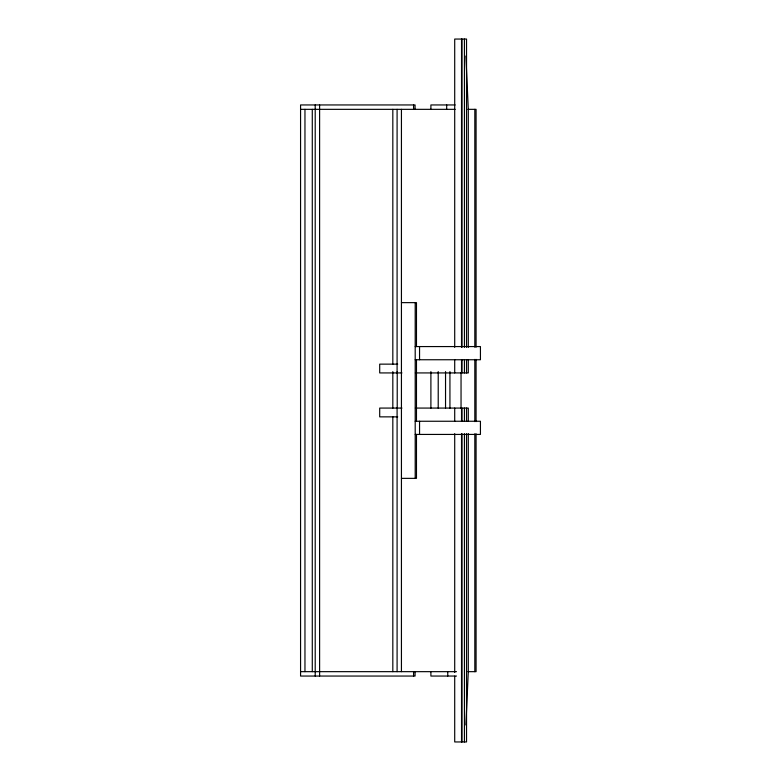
<?xml version="1.0" encoding="UTF-8"?>
<svg xmlns="http://www.w3.org/2000/svg" width="781" height="781" viewBox="0 0 781 781"><rect width="100%" height="100%" fill="white"/><g stroke="black" fill="none" stroke-linecap="round" stroke-linejoin="round"><path stroke-width="1.17" d="M465.886 724.983L468.297 671.66L468.297 433.582M455.157 104.947L430.897 104.947L430.897 109.34M300.568 109.34L455.157 109.34M467.926 109.34L476.078 109.34L476.078 347.194M401.434 302.637L416.468 302.637L416.468 346.569M415.199 346.569L480.432 346.569L480.432 359.748L415.199 359.748M397.714 364.141L379.703 364.141L379.703 372.928L401.961 372.928M415.355 372.928L468.297 372.928L468.297 359.563M401.961 408.072L379.703 408.072L379.703 416.859L397.714 416.859M415.355 408.072L468.297 408.072L468.297 421.437M415.199 421.252L480.432 421.252L480.432 434.431L415.199 434.431M401.434 478.362L416.468 478.362L416.468 434.431M300.568 671.66L456.485 671.66M467.926 671.66L476.078 671.66L476.078 433.806M456.485 676.053L430.897 676.053L430.897 671.66M465.886 56.017L468.297 109.34L468.297 347.418M476.078 359.397L476.078 421.603M474.819 109.34L474.819 347.194M474.819 359.397L474.819 421.603M474.819 433.806L474.819 671.66M466.54 347.34L466.54 39.05L454.708 39.05L454.708 347.34M466.54 359.524L466.54 372.928M466.54 408.072L466.54 421.476M466.54 433.66L466.54 741.95L454.708 741.95L454.708 676.151M464.431 39.05L464.431 347.34M464.431 359.524L464.431 372.928M464.431 408.072L464.431 421.476M464.431 433.66L464.431 741.95M461.952 39.05L461.952 347.34M461.952 359.524L461.952 372.928M461.952 408.072L461.952 421.476M461.952 433.66L461.952 741.95M461.532 39.05L461.532 347.34M461.532 359.524L461.532 372.928M461.532 408.072L461.532 421.476M461.532 433.66L461.532 741.95M461.044 372.81L461.044 408.19M454.708 359.524L454.708 372.928M454.708 408.072L454.708 421.476M454.708 433.66L454.708 672.49M449.934 371.59L449.934 408.19M447.757 671.66L447.757 676.053M446.683 104.947L446.683 109.34M445.541 371.59L445.541 408.19M438.219 371.59L438.219 408.19M430.897 371.59L430.897 408.19M419.553 346.569L419.553 359.748M419.553 421.252L419.553 434.431M416.468 359.992L416.468 421.008M415.199 302.637L415.199 478.362M415.072 109.34L415.072 104.947L300.568 104.947L300.568 676.053L415.072 676.053L415.072 671.66M413.569 104.947L413.569 109.34M413.569 671.66L413.569 676.053M401.434 109.34L401.434 671.66M397.217 371.59L397.217 408.19M397.09 109.34L397.09 372.928M397.09 408.072L397.09 671.66M392.823 109.34L392.823 364.278M392.823 371.59L392.823 408.19M392.823 416.722L392.823 671.66M319.605 104.947L319.605 676.053M315.212 104.947L315.212 676.053M312.283 109.34L312.283 671.66M304.961 109.34L304.961 671.66"/></g></svg>
